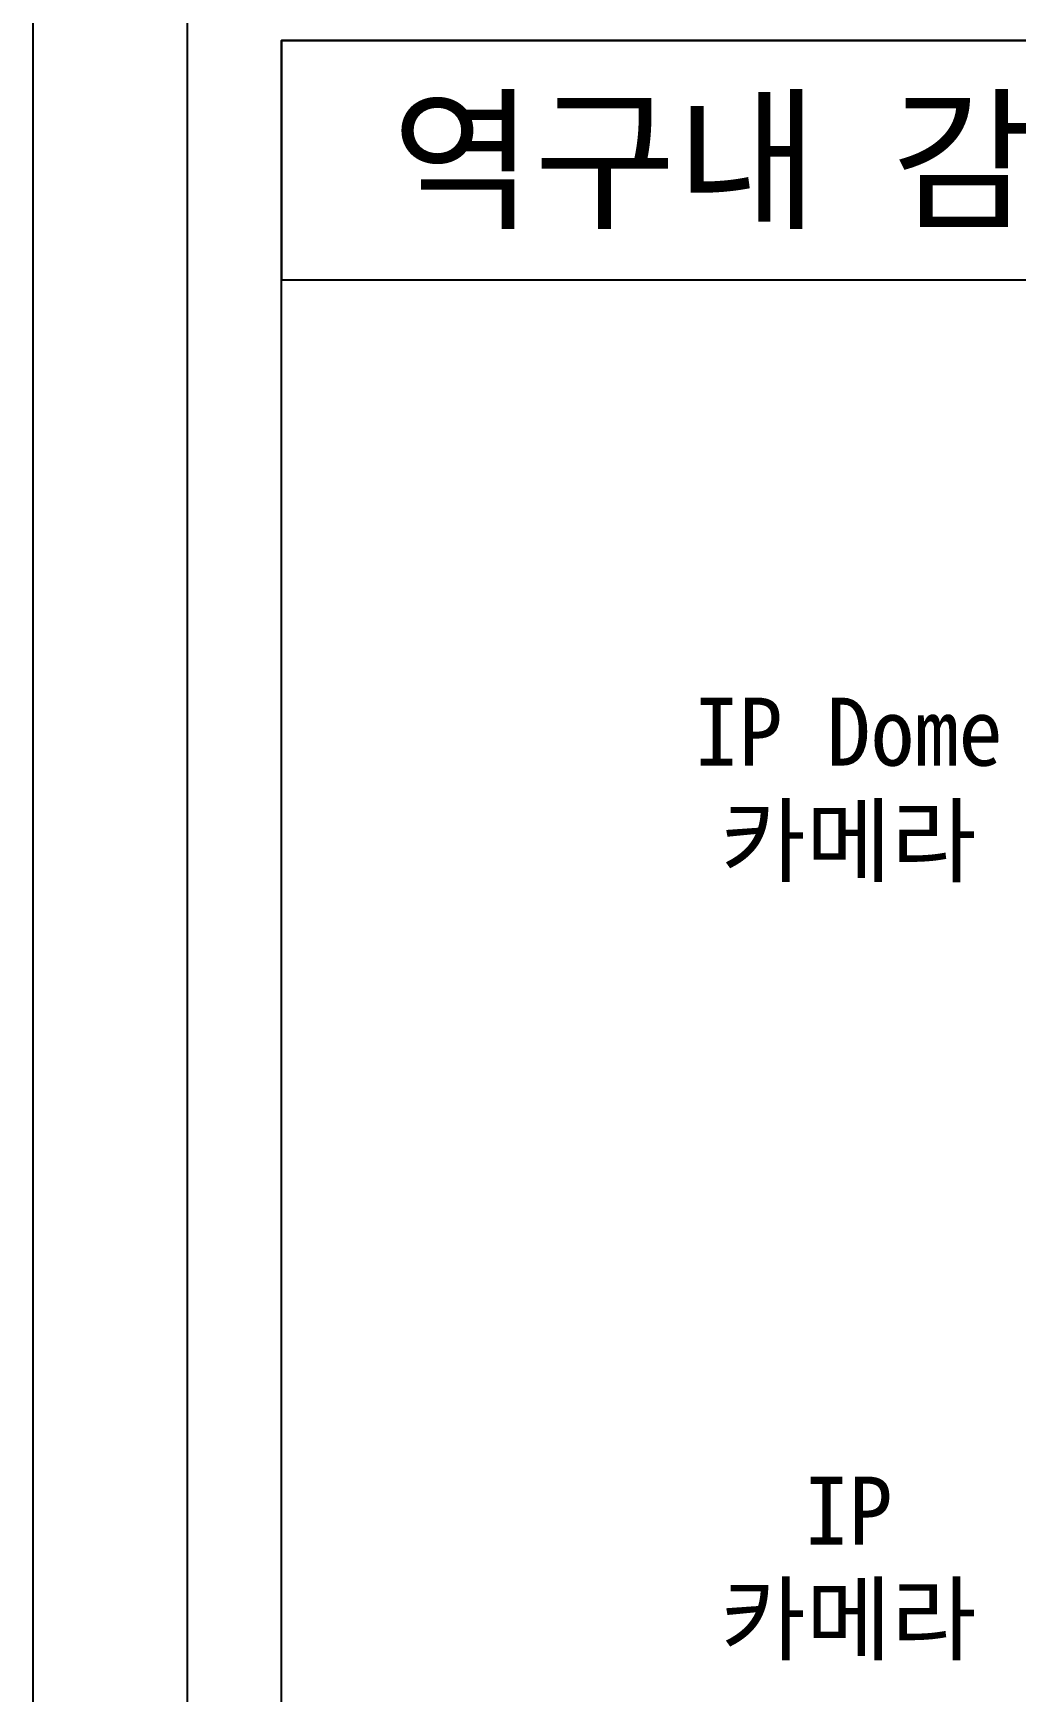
# Model space of a CAD drawing. Header units: millimetres. Extents: x 4 to 3929, y -454 to 587.
# Drawn here: x 798.4 to 885.1, y 302 to 448.2 of the extents above; entities that cross this region are included whole.
import ezdxf
from ezdxf.enums import TextEntityAlignment as Align

# ---------------------------------------------------------------- set-up
doc = ezdxf.new("R2010")
doc.units = ezdxf.units.MM
doc.header["$LTSCALE"] = 10
for name, color, linetype in [('CZ-CABL', 4, 'Continuous'), ('CZ-TABL-LIN1', 4, 'Continuous'), ('CZ-TEX1', 6, 'Continuous'), ('CZ-TEX2', 3, 'Continuous')]:
    doc.layers.add(name, color=color, linetype=linetype)
doc.styles.add('굴림체', font='GulimChe.ttf')

msp = doc.modelspace()

# ---------------------------------------------------------------- linework, layer by layer
at = {"layer": 'CZ-CABL'}
msp.add_lwpolyline([(934.01, 447.59), (820.33, 447.59), (820.33, 426.47), (934.01, 426.47)], close=True, dxfattribs=at)
at = {"layer": 'CZ-TABL-LIN1', "ltscale": 10}
msp.add_lwpolyline([(1530.92, -137.57), (1530.92, -404.96, -0.414214), (1522.92, -412.96), (806.42, -412.96, -0.414214), (798.42, -404.96), (798.42, 476.26), (1522.92, 476.26, -0.414214), (1530.92, 468.26), (1530.92, -48.65)], format="xyb", dxfattribs=at)
at = {"layer": 'CZ-TABL-LIN1', "flags": 128}
for points in [[(812.04, -393.26), (812.04, 457.74), (1384.23, 457.74), (1384.23, -393.26)], [(820.33, 184.41), (820.33, 447.59), (1029.15, 447.59), (1029.15, 184.41)]]:
    msp.add_lwpolyline(points, close=True, dxfattribs=at)

# ---------------------------------------------------------------- texts
at = {"layer": 'CZ-TEX1', "style": '굴림체'}
msp.add_text('역구내 감시개소', height=10, dxfattribs=at).set_placement((877.17, 437.03), align=Align.MIDDLE_CENTER)
at = {"layer": 'CZ-TEX2', "style": '굴림체'}
for s, p in [('IP Dome', (870.32, 386.6)), ('카메라', (870.32, 377.08)), ('IP', (870.32, 317.97)), ('카메라', (870.32, 308.46))]:
    msp.add_text(s, height=6, dxfattribs=at).set_placement(p, align=Align.MIDDLE)

doc.saveas('drawing.dxf')
